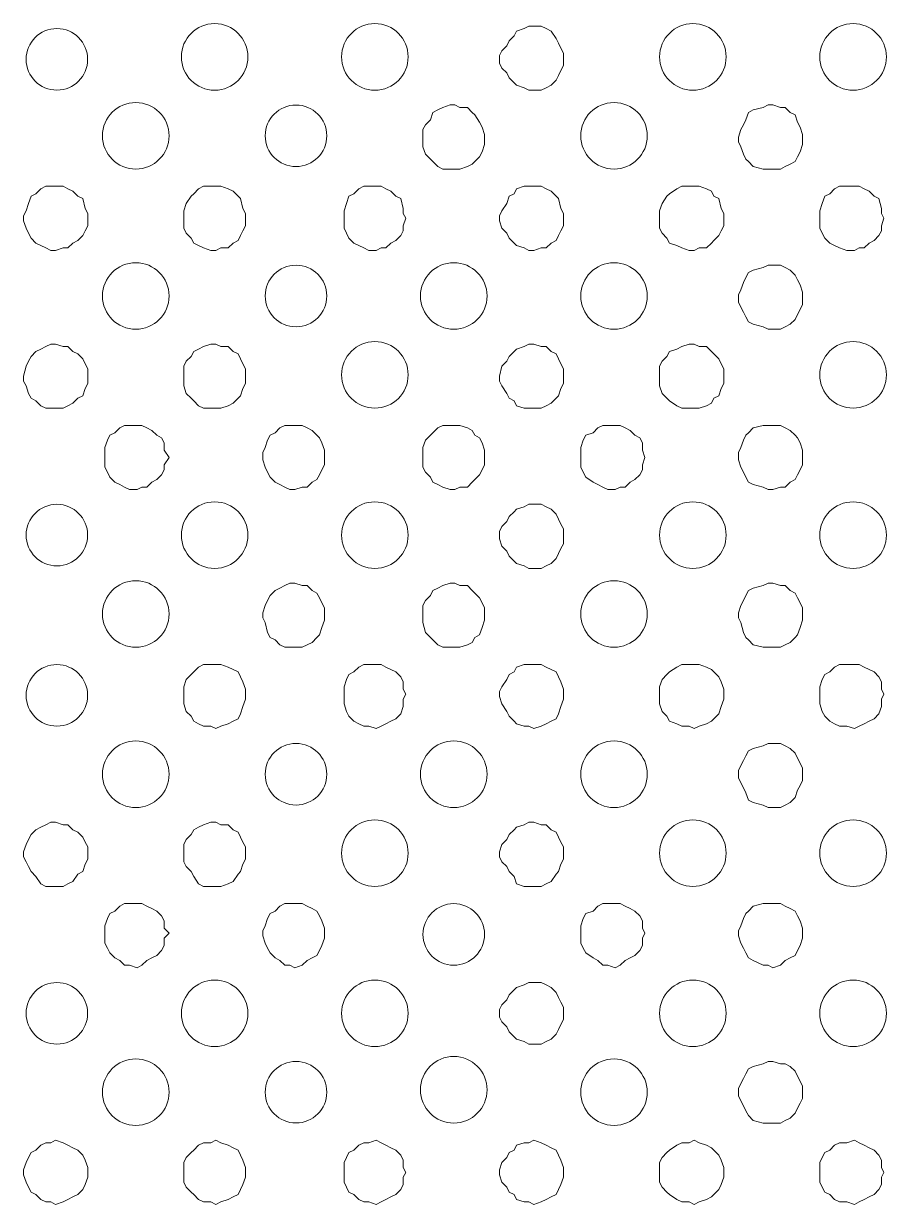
# Model space of a CAD drawing. Header units: inches. Extents: x 0.13 to 4.47, y 0.19 to 3.07.
# Drawn here: x 0.6129 to 0.7754, y 1.0486 to 1.2711 of the extents above; entities that cross this region are included whole.
import ezdxf

# ---------------------------------------------------------------- set-up
doc = ezdxf.new("R2010")
doc.units = ezdxf.units.IN
doc.header["$MEASUREMENT"] = 0
doc.layers.add('PDF_PDF5_PDF12_PDF11_PROYECCION 2', color=7, linetype='Continuous')

msp = doc.modelspace()

# ---------------------------------------------------------------- linework, layer by layer
at = {"layer": 'PDF_PDF5_PDF12_PDF11_PROYECCION 2', "lineweight": 5}
for points in [[(0.71456, 1.2641), (0.71456, 1.26549), (0.71409, 1.26642), (0.71363, 1.26735), (0.71316, 1.26828), (0.71223, 1.26967), (0.71131, 1.27013), (0.71038, 1.2706), (0.70898, 1.2706), (0.70806, 1.2706), (0.70713, 1.27013), (0.70573, 1.26967), (0.70527, 1.26874), (0.70434, 1.26781), (0.70388, 1.26688), (0.70295, 1.26595), (0.70248, 1.26503), (0.70248, 1.26363), (0.70295, 1.2627), (0.70388, 1.26177), (0.70434, 1.26085), (0.70527, 1.25992), (0.70573, 1.25945), (0.70713, 1.25899), (0.70806, 1.25852), (0.70898, 1.25852), (0.71038, 1.25852), (0.71131, 1.25899), (0.71223, 1.25945), (0.71316, 1.26038), (0.71363, 1.26131), (0.71409, 1.26224), (0.71456, 1.26317)], [(0.6997, 1.24924), (0.6997, 1.25016), (0.69923, 1.25156), (0.69877, 1.25249), (0.69784, 1.25388), (0.69737, 1.25434), (0.69645, 1.25527), (0.69505, 1.25527), (0.69412, 1.25574), (0.69319, 1.25574), (0.6918, 1.25527), (0.69087, 1.25481), (0.68994, 1.25434), (0.68948, 1.25295), (0.68855, 1.25202), (0.68809, 1.25109), (0.68809, 1.2497), (0.68809, 1.24877), (0.68809, 1.24784), (0.68855, 1.24645), (0.68948, 1.24552), (0.68994, 1.24506), (0.69087, 1.24413), (0.6918, 1.24366), (0.69319, 1.24366), (0.69412, 1.24366), (0.69505, 1.24366), (0.69645, 1.24413), (0.69737, 1.24459), (0.69784, 1.24506), (0.69877, 1.24599), (0.69923, 1.24691), (0.6997, 1.24831)], [(0.7596, 1.24924), (0.7596, 1.25016), (0.75914, 1.25156), (0.75867, 1.25249), (0.75821, 1.25388), (0.75728, 1.25434), (0.75635, 1.25527), (0.75542, 1.25527), (0.75403, 1.25574), (0.7531, 1.25574), (0.75217, 1.25527), (0.75032, 1.25481), (0.74939, 1.25434), (0.74892, 1.25295), (0.74846, 1.25202), (0.74799, 1.25109), (0.74753, 1.2497), (0.74753, 1.24877), (0.74799, 1.24784), (0.74846, 1.24645), (0.74892, 1.24552), (0.74939, 1.24506), (0.75032, 1.24413), (0.75217, 1.24366), (0.7531, 1.24366), (0.75403, 1.24366), (0.75542, 1.24366), (0.75635, 1.24413), (0.75728, 1.24459), (0.75821, 1.24506), (0.75867, 1.24599), (0.75914, 1.24691), (0.7596, 1.24831)], [(0.62493, 1.23438), (0.62493, 1.2353), (0.62446, 1.23623), (0.624, 1.23809), (0.62307, 1.23855), (0.62214, 1.23948), (0.62121, 1.23995), (0.62028, 1.24041), (0.61889, 1.24041), (0.61796, 1.24041), (0.61703, 1.24041), (0.6161, 1.23995), (0.61518, 1.23902), (0.61425, 1.23855), (0.61378, 1.23716), (0.61332, 1.23577), (0.61285, 1.23484), (0.61285, 1.23391), (0.61332, 1.23252), (0.61378, 1.23159), (0.61425, 1.23066), (0.61518, 1.22973), (0.6161, 1.22927), (0.61703, 1.2288), (0.61796, 1.22834), (0.61889, 1.22834), (0.62028, 1.2288), (0.62121, 1.2288), (0.62214, 1.22973), (0.62307, 1.2302), (0.624, 1.23112), (0.62446, 1.23205), (0.62493, 1.23298)], [(0.65465, 1.23438), (0.65465, 1.2353), (0.65418, 1.23623), (0.65372, 1.23809), (0.65326, 1.23855), (0.65233, 1.23948), (0.6514, 1.23995), (0.65001, 1.24041), (0.64908, 1.24041), (0.64815, 1.24041), (0.64675, 1.24041), (0.64583, 1.23995), (0.6449, 1.23902), (0.64443, 1.23855), (0.6435, 1.23716), (0.64304, 1.23577), (0.64304, 1.23484), (0.64304, 1.23391), (0.64304, 1.23252), (0.6435, 1.23159), (0.64443, 1.23066), (0.6449, 1.22973), (0.64583, 1.22927), (0.64675, 1.2288), (0.64815, 1.22834), (0.64908, 1.22834), (0.65001, 1.2288), (0.6514, 1.2288), (0.65233, 1.22973), (0.65326, 1.2302), (0.65372, 1.23112), (0.65418, 1.23205), (0.65465, 1.23298)], [(0.68484, 1.23438), (0.68437, 1.2353), (0.68437, 1.23623), (0.68391, 1.23809), (0.68298, 1.23855), (0.68205, 1.23948), (0.68112, 1.23995), (0.68019, 1.24041), (0.67926, 1.24041), (0.67787, 1.24041), (0.67694, 1.24041), (0.67601, 1.23995), (0.67508, 1.23902), (0.67415, 1.23855), (0.67369, 1.23716), (0.67323, 1.23577), (0.67323, 1.23484), (0.67323, 1.23391), (0.67323, 1.23252), (0.67369, 1.23159), (0.67415, 1.23066), (0.67508, 1.22973), (0.67601, 1.22927), (0.67694, 1.2288), (0.67787, 1.22834), (0.67926, 1.22834), (0.68019, 1.2288), (0.68112, 1.2288), (0.68205, 1.22973), (0.68298, 1.2302), (0.68391, 1.23112), (0.68437, 1.23205), (0.68437, 1.23298)], [(0.71456, 1.23438), (0.71456, 1.2353), (0.71409, 1.23623), (0.71363, 1.23809), (0.71316, 1.23855), (0.71223, 1.23948), (0.71131, 1.23995), (0.71038, 1.24041), (0.70898, 1.24041), (0.70806, 1.24041), (0.70713, 1.24041), (0.70573, 1.23995), (0.70527, 1.23902), (0.70434, 1.23855), (0.70388, 1.23716), (0.70295, 1.23577), (0.70248, 1.23484), (0.70248, 1.23391), (0.70295, 1.23252), (0.70388, 1.23159), (0.70434, 1.23066), (0.70527, 1.22973), (0.70573, 1.22927), (0.70713, 1.2288), (0.70806, 1.22834), (0.70898, 1.22834), (0.71038, 1.2288), (0.71131, 1.2288), (0.71223, 1.22973), (0.71316, 1.2302), (0.71363, 1.23112), (0.71409, 1.23205), (0.71456, 1.23298)], [(0.74474, 1.23438), (0.74474, 1.2353), (0.74428, 1.23623), (0.74381, 1.23809), (0.74289, 1.23855), (0.74242, 1.23948), (0.74149, 1.23995), (0.7401, 1.24041), (0.73917, 1.24041), (0.73824, 1.24041), (0.73685, 1.24041), (0.73592, 1.23995), (0.73453, 1.23902), (0.73406, 1.23855), (0.73313, 1.23716), (0.73267, 1.23577), (0.73267, 1.23484), (0.73267, 1.23391), (0.73267, 1.23252), (0.73313, 1.23159), (0.73406, 1.23066), (0.73453, 1.22973), (0.73592, 1.22927), (0.73685, 1.2288), (0.73824, 1.22834), (0.73917, 1.22834), (0.7401, 1.2288), (0.74149, 1.2288), (0.74242, 1.22973), (0.74289, 1.2302), (0.74381, 1.23112), (0.74428, 1.23205), (0.74474, 1.23298)], [(0.77493, 1.23438), (0.77446, 1.2353), (0.77446, 1.23623), (0.774, 1.23809), (0.77307, 1.23855), (0.77214, 1.23948), (0.77121, 1.23995), (0.77028, 1.24041), (0.76936, 1.24041), (0.76796, 1.24041), (0.76657, 1.24041), (0.76564, 1.23995), (0.76471, 1.23902), (0.76378, 1.23855), (0.76332, 1.23716), (0.76285, 1.23577), (0.76285, 1.23484), (0.76285, 1.23391), (0.76285, 1.23252), (0.76332, 1.23159), (0.76378, 1.23066), (0.76471, 1.22973), (0.76564, 1.22927), (0.76657, 1.2288), (0.76796, 1.22834), (0.76936, 1.22834), (0.77028, 1.2288), (0.77121, 1.2288), (0.77214, 1.22973), (0.77307, 1.2302), (0.774, 1.23112), (0.77446, 1.23205), (0.77446, 1.23298)], [(0.7596, 1.21905), (0.7596, 1.22044), (0.75914, 1.22184), (0.75867, 1.22277), (0.75821, 1.22369), (0.75728, 1.22462), (0.75635, 1.22509), (0.75542, 1.22555), (0.75403, 1.22555), (0.7531, 1.22555), (0.75217, 1.22509), (0.75032, 1.22462), (0.74939, 1.22416), (0.74892, 1.22323), (0.74846, 1.2223), (0.74799, 1.22091), (0.74753, 1.21998), (0.74753, 1.21859), (0.74799, 1.21766), (0.74846, 1.21673), (0.74892, 1.2158), (0.74939, 1.21487), (0.75032, 1.21441), (0.75217, 1.21394), (0.7531, 1.21348), (0.75403, 1.21348), (0.75542, 1.21348), (0.75635, 1.21394), (0.75728, 1.21441), (0.75821, 1.21533), (0.75867, 1.21626), (0.75914, 1.21719), (0.7596, 1.21812)], [(0.62493, 1.20419), (0.62493, 1.20605), (0.62446, 1.20698), (0.624, 1.2079), (0.62307, 1.20883), (0.62214, 1.2093), (0.62121, 1.21023), (0.62028, 1.21023), (0.61889, 1.21069), (0.61796, 1.21069), (0.61703, 1.21023), (0.6161, 1.20976), (0.61518, 1.2093), (0.61425, 1.20837), (0.61378, 1.20744), (0.61332, 1.20651), (0.61285, 1.20465), (0.61285, 1.20372), (0.61332, 1.2028), (0.61378, 1.2014), (0.61425, 1.20047), (0.61518, 1.20001), (0.6161, 1.19908), (0.61703, 1.19862), (0.61796, 1.19862), (0.61889, 1.19862), (0.62028, 1.19862), (0.62121, 1.19908), (0.62214, 1.19955), (0.62307, 1.20047), (0.624, 1.20094), (0.62446, 1.20233), (0.62493, 1.20326)], [(0.65465, 1.20419), (0.65465, 1.20605), (0.65418, 1.20698), (0.65372, 1.2079), (0.65326, 1.20883), (0.65233, 1.2093), (0.6514, 1.21023), (0.65001, 1.21023), (0.64908, 1.21069), (0.64815, 1.21069), (0.64675, 1.21023), (0.64583, 1.20976), (0.6449, 1.2093), (0.64443, 1.20837), (0.6435, 1.20744), (0.64304, 1.20651), (0.64304, 1.20465), (0.64304, 1.20372), (0.64304, 1.2028), (0.6435, 1.2014), (0.64443, 1.20047), (0.6449, 1.20001), (0.64583, 1.19908), (0.64675, 1.19862), (0.64815, 1.19862), (0.64908, 1.19862), (0.65001, 1.19862), (0.6514, 1.19908), (0.65233, 1.19955), (0.65326, 1.20047), (0.65372, 1.20094), (0.65418, 1.20233), (0.65465, 1.20326)], [(0.71456, 1.20419), (0.71456, 1.20605), (0.71409, 1.20698), (0.71363, 1.2079), (0.71316, 1.20883), (0.71223, 1.2093), (0.71131, 1.21023), (0.71038, 1.21023), (0.70898, 1.21069), (0.70806, 1.21069), (0.70713, 1.21023), (0.70573, 1.20976), (0.70527, 1.2093), (0.70434, 1.20837), (0.70388, 1.20744), (0.70295, 1.20651), (0.70248, 1.20465), (0.70248, 1.20372), (0.70295, 1.2028), (0.70388, 1.2014), (0.70434, 1.20047), (0.70527, 1.20001), (0.70573, 1.19908), (0.70713, 1.19862), (0.70806, 1.19862), (0.70898, 1.19862), (0.71038, 1.19862), (0.71131, 1.19908), (0.71223, 1.19955), (0.71316, 1.20047), (0.71363, 1.20094), (0.71409, 1.20233), (0.71456, 1.20326)], [(0.74474, 1.20419), (0.74474, 1.20605), (0.74428, 1.20698), (0.74381, 1.2079), (0.74289, 1.20883), (0.74242, 1.2093), (0.74149, 1.21023), (0.7401, 1.21023), (0.73917, 1.21069), (0.73824, 1.21069), (0.73685, 1.21023), (0.73592, 1.20976), (0.73453, 1.2093), (0.73406, 1.20837), (0.73313, 1.20744), (0.73267, 1.20651), (0.73267, 1.20465), (0.73267, 1.20372), (0.73267, 1.2028), (0.73313, 1.2014), (0.73406, 1.20047), (0.73453, 1.20001), (0.73592, 1.19908), (0.73685, 1.19862), (0.73824, 1.19862), (0.73917, 1.19862), (0.7401, 1.19862), (0.74149, 1.19908), (0.74242, 1.19955), (0.74289, 1.20047), (0.74381, 1.20094), (0.74428, 1.20233), (0.74474, 1.20326)], [(0.64025, 1.18933), (0.63932, 1.19072), (0.63932, 1.19211), (0.63886, 1.19304), (0.63793, 1.19351), (0.637, 1.19444), (0.63607, 1.1949), (0.63514, 1.19537), (0.63422, 1.19537), (0.63282, 1.19537), (0.63189, 1.19537), (0.63096, 1.1949), (0.63004, 1.19397), (0.62911, 1.19351), (0.62864, 1.19258), (0.62818, 1.19119), (0.62818, 1.19026), (0.62818, 1.18886), (0.62818, 1.18747), (0.62864, 1.18654), (0.62911, 1.18561), (0.63004, 1.18468), (0.63096, 1.18422), (0.63189, 1.18376), (0.63282, 1.18329), (0.63422, 1.18329), (0.63514, 1.18376), (0.63607, 1.18376), (0.637, 1.18468), (0.63793, 1.18515), (0.63886, 1.18608), (0.63932, 1.18701), (0.63932, 1.18794)], [(0.66951, 1.18933), (0.66951, 1.19072), (0.66905, 1.19211), (0.66858, 1.19304), (0.66812, 1.19351), (0.66719, 1.19444), (0.66626, 1.1949), (0.66533, 1.19537), (0.66394, 1.19537), (0.66301, 1.19537), (0.66208, 1.19537), (0.66115, 1.1949), (0.66022, 1.19397), (0.65929, 1.19351), (0.65883, 1.19258), (0.65836, 1.19119), (0.6579, 1.19026), (0.6579, 1.18886), (0.65836, 1.18747), (0.65883, 1.18654), (0.65929, 1.18561), (0.66022, 1.18468), (0.66115, 1.18422), (0.66208, 1.18376), (0.66301, 1.18329), (0.66394, 1.18329), (0.66533, 1.18376), (0.66626, 1.18376), (0.66719, 1.18468), (0.66812, 1.18515), (0.66858, 1.18608), (0.66905, 1.18701), (0.66951, 1.18794)], [(0.6997, 1.18933), (0.6997, 1.19072), (0.69923, 1.19211), (0.69877, 1.19304), (0.69784, 1.19351), (0.69737, 1.19444), (0.69645, 1.1949), (0.69505, 1.19537), (0.69412, 1.19537), (0.69319, 1.19537), (0.6918, 1.19537), (0.69087, 1.1949), (0.68994, 1.19397), (0.68948, 1.19351), (0.68855, 1.19258), (0.68809, 1.19119), (0.68809, 1.19026), (0.68809, 1.18886), (0.68809, 1.18747), (0.68855, 1.18654), (0.68948, 1.18561), (0.68994, 1.18468), (0.69087, 1.18422), (0.6918, 1.18376), (0.69319, 1.18329), (0.69412, 1.18329), (0.69505, 1.18376), (0.69645, 1.18376), (0.69737, 1.18468), (0.69784, 1.18515), (0.69877, 1.18608), (0.69923, 1.18701), (0.6997, 1.18794)], [(0.72988, 1.18933), (0.72942, 1.19072), (0.72942, 1.19211), (0.72895, 1.19304), (0.72802, 1.19351), (0.7271, 1.19444), (0.72617, 1.1949), (0.72524, 1.19537), (0.72431, 1.19537), (0.72292, 1.19537), (0.72199, 1.19537), (0.72106, 1.1949), (0.72013, 1.19397), (0.71874, 1.19351), (0.71827, 1.19258), (0.71781, 1.19119), (0.71781, 1.19026), (0.71781, 1.18886), (0.71781, 1.18747), (0.71827, 1.18654), (0.71874, 1.18561), (0.72013, 1.18468), (0.72106, 1.18422), (0.72199, 1.18376), (0.72292, 1.18329), (0.72431, 1.18329), (0.72524, 1.18376), (0.72617, 1.18376), (0.7271, 1.18468), (0.72802, 1.18515), (0.72895, 1.18608), (0.72942, 1.18701), (0.72942, 1.18794)], [(0.7596, 1.18933), (0.7596, 1.19072), (0.75914, 1.19211), (0.75867, 1.19304), (0.75821, 1.19351), (0.75728, 1.19444), (0.75635, 1.1949), (0.75542, 1.19537), (0.75403, 1.19537), (0.7531, 1.19537), (0.75217, 1.19537), (0.75032, 1.1949), (0.74939, 1.19397), (0.74892, 1.19351), (0.74846, 1.19258), (0.74799, 1.19119), (0.74753, 1.19026), (0.74753, 1.18886), (0.74799, 1.18747), (0.74846, 1.18654), (0.74892, 1.18561), (0.74939, 1.18468), (0.75032, 1.18422), (0.75217, 1.18376), (0.7531, 1.18329), (0.75403, 1.18329), (0.75542, 1.18376), (0.75635, 1.18376), (0.75728, 1.18468), (0.75821, 1.18515), (0.75867, 1.18608), (0.75914, 1.18701), (0.7596, 1.18794)], [(0.71456, 1.17493), (0.71456, 1.17586), (0.71409, 1.17679), (0.71363, 1.17772), (0.71316, 1.17865), (0.71223, 1.17958), (0.71131, 1.18004), (0.71038, 1.1805), (0.70898, 1.1805), (0.70806, 1.1805), (0.70713, 1.18004), (0.70573, 1.17958), (0.70527, 1.17911), (0.70434, 1.17818), (0.70388, 1.17725), (0.70295, 1.17633), (0.70248, 1.1754), (0.70248, 1.174), (0.70295, 1.17261), (0.70388, 1.17168), (0.70434, 1.17075), (0.70527, 1.16982), (0.70573, 1.16936), (0.70713, 1.16889), (0.70806, 1.16843), (0.70898, 1.16843), (0.71038, 1.16843), (0.71131, 1.16889), (0.71223, 1.16936), (0.71316, 1.17029), (0.71363, 1.17122), (0.71409, 1.17215), (0.71456, 1.17307)], [(0.66951, 1.15961), (0.66951, 1.161), (0.66905, 1.16193), (0.66858, 1.16286), (0.66812, 1.16379), (0.66719, 1.16425), (0.66626, 1.16518), (0.66533, 1.16518), (0.66394, 1.16564), (0.66301, 1.16564), (0.66208, 1.16518), (0.66115, 1.16472), (0.66022, 1.16425), (0.65929, 1.16332), (0.65883, 1.16239), (0.65836, 1.16146), (0.6579, 1.16007), (0.6579, 1.15914), (0.65836, 1.15821), (0.65883, 1.15636), (0.65929, 1.15543), (0.66022, 1.15496), (0.66115, 1.15403), (0.66208, 1.15357), (0.66301, 1.15357), (0.66394, 1.15357), (0.66533, 1.15357), (0.66626, 1.15403), (0.66719, 1.1545), (0.66812, 1.15543), (0.66858, 1.15589), (0.66905, 1.15728), (0.66951, 1.15868)], [(0.6997, 1.15961), (0.6997, 1.161), (0.69923, 1.16193), (0.69877, 1.16286), (0.69784, 1.16379), (0.69737, 1.16425), (0.69645, 1.16518), (0.69505, 1.16518), (0.69412, 1.16564), (0.69319, 1.16564), (0.6918, 1.16518), (0.69087, 1.16472), (0.68994, 1.16425), (0.68948, 1.16332), (0.68855, 1.16239), (0.68809, 1.16146), (0.68809, 1.16007), (0.68809, 1.15914), (0.68809, 1.15821), (0.68855, 1.15636), (0.68948, 1.15543), (0.68994, 1.15496), (0.69087, 1.15403), (0.6918, 1.15357), (0.69319, 1.15357), (0.69412, 1.15357), (0.69505, 1.15357), (0.69645, 1.15403), (0.69737, 1.1545), (0.69784, 1.15543), (0.69877, 1.15589), (0.69923, 1.15728), (0.6997, 1.15868)], [(0.7596, 1.15961), (0.7596, 1.161), (0.75914, 1.16193), (0.75867, 1.16286), (0.75821, 1.16379), (0.75728, 1.16425), (0.75635, 1.16518), (0.75542, 1.16518), (0.75403, 1.16564), (0.7531, 1.16564), (0.75217, 1.16518), (0.75032, 1.16472), (0.74939, 1.16425), (0.74892, 1.16332), (0.74846, 1.16239), (0.74799, 1.16146), (0.74753, 1.16007), (0.74753, 1.15914), (0.74799, 1.15821), (0.74846, 1.15636), (0.74892, 1.15543), (0.74939, 1.15496), (0.75032, 1.15403), (0.75217, 1.15357), (0.7531, 1.15357), (0.75403, 1.15357), (0.75542, 1.15357), (0.75635, 1.15403), (0.75728, 1.1545), (0.75821, 1.15543), (0.75867, 1.15589), (0.75914, 1.15728), (0.7596, 1.15868)], [(0.65465, 1.14475), (0.65465, 1.14567), (0.65418, 1.14707), (0.65372, 1.148), (0.65326, 1.14893), (0.65233, 1.14939), (0.6514, 1.14985), (0.65001, 1.15032), (0.64908, 1.15032), (0.64815, 1.15032), (0.64675, 1.15032), (0.64583, 1.14985), (0.6449, 1.14893), (0.64443, 1.14846), (0.6435, 1.14753), (0.64304, 1.14614), (0.64304, 1.14521), (0.64304, 1.14428), (0.64304, 1.14289), (0.6435, 1.1415), (0.64443, 1.14057), (0.6449, 1.13964), (0.64583, 1.13917), (0.64675, 1.13871), (0.64815, 1.13871), (0.64908, 1.13824), (0.65001, 1.13871), (0.6514, 1.13917), (0.65233, 1.13964), (0.65326, 1.1401), (0.65372, 1.14103), (0.65418, 1.14242), (0.65465, 1.14382)], [(0.68484, 1.14475), (0.68437, 1.14567), (0.68437, 1.14707), (0.68391, 1.148), (0.68298, 1.14893), (0.68205, 1.14939), (0.68112, 1.14985), (0.68019, 1.15032), (0.67926, 1.15032), (0.67787, 1.15032), (0.67694, 1.15032), (0.67601, 1.14985), (0.67508, 1.14893), (0.67415, 1.14846), (0.67369, 1.14753), (0.67323, 1.14614), (0.67323, 1.14521), (0.67323, 1.14428), (0.67323, 1.14289), (0.67369, 1.1415), (0.67415, 1.14057), (0.67508, 1.13964), (0.67601, 1.13917), (0.67694, 1.13871), (0.67787, 1.13871), (0.67926, 1.13824), (0.68019, 1.13871), (0.68112, 1.13917), (0.68205, 1.13964), (0.68298, 1.1401), (0.68391, 1.14103), (0.68437, 1.14242), (0.68437, 1.14382)], [(0.71456, 1.14475), (0.71456, 1.14567), (0.71409, 1.14707), (0.71363, 1.148), (0.71316, 1.14893), (0.71223, 1.14939), (0.71131, 1.14985), (0.71038, 1.15032), (0.70898, 1.15032), (0.70806, 1.15032), (0.70713, 1.15032), (0.70573, 1.14985), (0.70527, 1.14893), (0.70434, 1.14846), (0.70388, 1.14753), (0.70295, 1.14614), (0.70248, 1.14521), (0.70248, 1.14428), (0.70295, 1.14289), (0.70388, 1.1415), (0.70434, 1.14057), (0.70527, 1.13964), (0.70573, 1.13917), (0.70713, 1.13871), (0.70806, 1.13871), (0.70898, 1.13824), (0.71038, 1.13871), (0.71131, 1.13917), (0.71223, 1.13964), (0.71316, 1.1401), (0.71363, 1.14103), (0.71409, 1.14242), (0.71456, 1.14382)], [(0.74474, 1.14475), (0.74474, 1.14567), (0.74428, 1.14707), (0.74381, 1.148), (0.74289, 1.14893), (0.74242, 1.14939), (0.74149, 1.14985), (0.7401, 1.15032), (0.73917, 1.15032), (0.73824, 1.15032), (0.73685, 1.15032), (0.73592, 1.14985), (0.73453, 1.14893), (0.73406, 1.14846), (0.73313, 1.14753), (0.73267, 1.14614), (0.73267, 1.14521), (0.73267, 1.14428), (0.73267, 1.14289), (0.73313, 1.1415), (0.73406, 1.14057), (0.73453, 1.13964), (0.73592, 1.13917), (0.73685, 1.13871), (0.73824, 1.13871), (0.73917, 1.13824), (0.7401, 1.13871), (0.74149, 1.13917), (0.74242, 1.13964), (0.74289, 1.1401), (0.74381, 1.14103), (0.74428, 1.14242), (0.74474, 1.14382)], [(0.77493, 1.14475), (0.77446, 1.14567), (0.77446, 1.14707), (0.774, 1.148), (0.77307, 1.14893), (0.77214, 1.14939), (0.77121, 1.14985), (0.77028, 1.15032), (0.76936, 1.15032), (0.76796, 1.15032), (0.76657, 1.15032), (0.76564, 1.14985), (0.76471, 1.14893), (0.76378, 1.14846), (0.76332, 1.14753), (0.76285, 1.14614), (0.76285, 1.14521), (0.76285, 1.14428), (0.76285, 1.14289), (0.76332, 1.1415), (0.76378, 1.14057), (0.76471, 1.13964), (0.76564, 1.13917), (0.76657, 1.13871), (0.76796, 1.13871), (0.76936, 1.13824), (0.77028, 1.13871), (0.77121, 1.13917), (0.77214, 1.13964), (0.77307, 1.1401), (0.774, 1.14103), (0.77446, 1.14242), (0.77446, 1.14382)], [(0.7596, 1.12989), (0.7596, 1.13081), (0.75914, 1.13174), (0.75867, 1.13267), (0.75821, 1.1336), (0.75728, 1.13453), (0.75635, 1.13499), (0.75542, 1.13546), (0.75403, 1.13546), (0.7531, 1.13546), (0.75217, 1.13499), (0.75032, 1.13453), (0.74939, 1.13406), (0.74892, 1.13314), (0.74846, 1.13221), (0.74799, 1.13128), (0.74753, 1.13035), (0.74753, 1.12896), (0.74799, 1.12803), (0.74846, 1.1271), (0.74892, 1.12617), (0.74939, 1.12478), (0.75032, 1.12431), (0.75217, 1.12385), (0.7531, 1.12338), (0.75403, 1.12338), (0.75542, 1.12338), (0.75635, 1.12385), (0.75728, 1.12431), (0.75821, 1.12524), (0.75867, 1.12663), (0.75914, 1.12756), (0.7596, 1.12849)], [(0.62493, 1.11456), (0.62493, 1.11595), (0.62446, 1.11688), (0.624, 1.11781), (0.62307, 1.11874), (0.62214, 1.1192), (0.62121, 1.12013), (0.62028, 1.12013), (0.61889, 1.1206), (0.61796, 1.1206), (0.61703, 1.12013), (0.6161, 1.11967), (0.61518, 1.1192), (0.61425, 1.11828), (0.61378, 1.11735), (0.61332, 1.11642), (0.61285, 1.11502), (0.61285, 1.1141), (0.61332, 1.11317), (0.61378, 1.11224), (0.61425, 1.11131), (0.61518, 1.11038), (0.6161, 1.10899), (0.61703, 1.10852), (0.61796, 1.10852), (0.61889, 1.10852), (0.62028, 1.10852), (0.62121, 1.10899), (0.62214, 1.10945), (0.62307, 1.11084), (0.624, 1.11131), (0.62446, 1.1127), (0.62493, 1.11363)], [(0.65465, 1.11456), (0.65465, 1.11595), (0.65418, 1.11688), (0.65372, 1.11781), (0.65326, 1.11874), (0.65233, 1.1192), (0.6514, 1.12013), (0.65001, 1.12013), (0.64908, 1.1206), (0.64815, 1.1206), (0.64675, 1.12013), (0.64583, 1.11967), (0.6449, 1.1192), (0.64443, 1.11828), (0.6435, 1.11735), (0.64304, 1.11642), (0.64304, 1.11502), (0.64304, 1.1141), (0.64304, 1.11317), (0.6435, 1.11224), (0.64443, 1.11131), (0.6449, 1.11038), (0.64583, 1.10899), (0.64675, 1.10852), (0.64815, 1.10852), (0.64908, 1.10852), (0.65001, 1.10852), (0.6514, 1.10899), (0.65233, 1.10945), (0.65326, 1.11084), (0.65372, 1.11131), (0.65418, 1.1127), (0.65465, 1.11363)], [(0.71456, 1.11456), (0.71456, 1.11595), (0.71409, 1.11688), (0.71363, 1.11781), (0.71316, 1.11874), (0.71223, 1.1192), (0.71131, 1.12013), (0.71038, 1.12013), (0.70898, 1.1206), (0.70806, 1.1206), (0.70713, 1.12013), (0.70573, 1.11967), (0.70527, 1.1192), (0.70434, 1.11828), (0.70388, 1.11735), (0.70295, 1.11642), (0.70248, 1.11502), (0.70248, 1.1141), (0.70295, 1.11317), (0.70388, 1.11224), (0.70434, 1.11131), (0.70527, 1.11038), (0.70573, 1.10899), (0.70713, 1.10852), (0.70806, 1.10852), (0.70898, 1.10852), (0.71038, 1.10852), (0.71131, 1.10899), (0.71223, 1.10945), (0.71316, 1.11084), (0.71363, 1.11131), (0.71409, 1.1127), (0.71456, 1.11363)], [(0.64025, 1.0997), (0.63932, 1.10063), (0.63932, 1.10202), (0.63886, 1.10295), (0.63793, 1.10388), (0.637, 1.10434), (0.63607, 1.10481), (0.63514, 1.10527), (0.63422, 1.10527), (0.63282, 1.10527), (0.63189, 1.10527), (0.63096, 1.10481), (0.63004, 1.10388), (0.62911, 1.10341), (0.62864, 1.10249), (0.62818, 1.10109), (0.62818, 1.10016), (0.62818, 1.09923), (0.62818, 1.09784), (0.62864, 1.09691), (0.62911, 1.09598), (0.63004, 1.09506), (0.63096, 1.09459), (0.63189, 1.09366), (0.63282, 1.09366), (0.63422, 1.0932), (0.63514, 1.09366), (0.63607, 1.09459), (0.637, 1.09506), (0.63793, 1.09552), (0.63886, 1.09645), (0.63932, 1.09738), (0.63932, 1.09877)], [(0.66951, 1.0997), (0.66951, 1.10063), (0.66905, 1.10202), (0.66858, 1.10295), (0.66812, 1.10388), (0.66719, 1.10434), (0.66626, 1.10481), (0.66533, 1.10527), (0.66394, 1.10527), (0.66301, 1.10527), (0.66208, 1.10527), (0.66115, 1.10481), (0.66022, 1.10388), (0.65929, 1.10341), (0.65883, 1.10249), (0.65836, 1.10109), (0.6579, 1.10016), (0.6579, 1.09923), (0.65836, 1.09784), (0.65883, 1.09691), (0.65929, 1.09598), (0.66022, 1.09506), (0.66115, 1.09459), (0.66208, 1.09366), (0.66301, 1.09366), (0.66394, 1.0932), (0.66533, 1.09366), (0.66626, 1.09459), (0.66719, 1.09506), (0.66812, 1.09552), (0.66858, 1.09645), (0.66905, 1.09738), (0.66951, 1.09877)], [(0.72988, 1.0997), (0.72942, 1.10063), (0.72942, 1.10202), (0.72895, 1.10295), (0.72802, 1.10388), (0.7271, 1.10434), (0.72617, 1.10481), (0.72524, 1.10527), (0.72431, 1.10527), (0.72292, 1.10527), (0.72199, 1.10527), (0.72106, 1.10481), (0.72013, 1.10388), (0.71874, 1.10341), (0.71827, 1.10249), (0.71781, 1.10109), (0.71781, 1.10016), (0.71781, 1.09923), (0.71781, 1.09784), (0.71827, 1.09691), (0.71874, 1.09598), (0.72013, 1.09506), (0.72106, 1.09459), (0.72199, 1.09366), (0.72292, 1.09366), (0.72431, 1.0932), (0.72524, 1.09366), (0.72617, 1.09459), (0.7271, 1.09506), (0.72802, 1.09552), (0.72895, 1.09645), (0.72942, 1.09738), (0.72942, 1.09877)], [(0.7596, 1.0997), (0.7596, 1.10063), (0.75914, 1.10202), (0.75867, 1.10295), (0.75821, 1.10388), (0.75728, 1.10434), (0.75635, 1.10481), (0.75542, 1.10527), (0.75403, 1.10527), (0.7531, 1.10527), (0.75217, 1.10527), (0.75032, 1.10481), (0.74939, 1.10388), (0.74892, 1.10341), (0.74846, 1.10249), (0.74799, 1.10109), (0.74753, 1.10016), (0.74753, 1.09923), (0.74799, 1.09784), (0.74846, 1.09691), (0.74892, 1.09598), (0.74939, 1.09506), (0.75032, 1.09459), (0.75217, 1.09366), (0.7531, 1.09366), (0.75403, 1.0932), (0.75542, 1.09366), (0.75635, 1.09459), (0.75728, 1.09506), (0.75821, 1.09552), (0.75867, 1.09645), (0.75914, 1.09738), (0.7596, 1.09877)], [(0.71456, 1.08484), (0.71456, 1.08577), (0.71409, 1.0867), (0.71363, 1.08762), (0.71316, 1.08855), (0.71223, 1.08948), (0.71131, 1.08995), (0.71038, 1.09041), (0.70898, 1.09041), (0.70806, 1.09041), (0.70713, 1.08995), (0.70573, 1.08948), (0.70527, 1.08902), (0.70434, 1.08809), (0.70388, 1.08716), (0.70295, 1.08623), (0.70248, 1.0853), (0.70248, 1.08391), (0.70295, 1.08298), (0.70388, 1.08205), (0.70434, 1.08112), (0.70527, 1.08019), (0.70573, 1.07973), (0.70713, 1.07927), (0.70806, 1.0788), (0.70898, 1.0788), (0.71038, 1.0788), (0.71131, 1.07927), (0.71223, 1.07973), (0.71316, 1.08066), (0.71363, 1.08159), (0.71409, 1.08252), (0.71456, 1.08345)], [(0.7596, 1.06951), (0.7596, 1.07091), (0.75914, 1.07184), (0.75867, 1.07276), (0.75821, 1.07369), (0.75728, 1.07462), (0.75635, 1.07509), (0.75542, 1.07509), (0.75403, 1.07555), (0.7531, 1.07555), (0.75217, 1.07509), (0.75032, 1.07462), (0.74939, 1.07416), (0.74892, 1.07323), (0.74846, 1.0723), (0.74799, 1.07137), (0.74753, 1.07044), (0.74753, 1.06905), (0.74799, 1.06812), (0.74846, 1.06719), (0.74892, 1.06626), (0.74939, 1.06533), (0.75032, 1.0644), (0.75217, 1.06394), (0.7531, 1.06394), (0.75403, 1.06394), (0.75542, 1.06394), (0.75635, 1.0644), (0.75728, 1.06487), (0.75821, 1.0658), (0.75867, 1.06673), (0.75914, 1.06766), (0.7596, 1.06858)], [(0.62493, 1.05465), (0.62493, 1.05558), (0.62446, 1.05697), (0.624, 1.0579), (0.62307, 1.05883), (0.62214, 1.0593), (0.62121, 1.05976), (0.62028, 1.06023), (0.61889, 1.06069), (0.61796, 1.06023), (0.61703, 1.06023), (0.6161, 1.05976), (0.61518, 1.05883), (0.61425, 1.05837), (0.61378, 1.05744), (0.61332, 1.05651), (0.61285, 1.05512), (0.61285, 1.05419), (0.61332, 1.05279), (0.61378, 1.05187), (0.61425, 1.05094), (0.61518, 1.05047), (0.6161, 1.04954), (0.61703, 1.04908), (0.61796, 1.04908), (0.61889, 1.04862), (0.62028, 1.04908), (0.62121, 1.04954), (0.62214, 1.05001), (0.62307, 1.05047), (0.624, 1.0514), (0.62446, 1.05233), (0.62493, 1.05372)], [(0.65465, 1.05465), (0.65465, 1.05558), (0.65418, 1.05697), (0.65372, 1.0579), (0.65326, 1.05883), (0.65233, 1.0593), (0.6514, 1.05976), (0.65001, 1.06023), (0.64908, 1.06069), (0.64815, 1.06023), (0.64675, 1.06023), (0.64583, 1.05976), (0.6449, 1.05883), (0.64443, 1.05837), (0.6435, 1.05744), (0.64304, 1.05651), (0.64304, 1.05512), (0.64304, 1.05419), (0.64304, 1.05279), (0.6435, 1.05187), (0.64443, 1.05094), (0.6449, 1.05047), (0.64583, 1.04954), (0.64675, 1.04908), (0.64815, 1.04908), (0.64908, 1.04862), (0.65001, 1.04908), (0.6514, 1.04954), (0.65233, 1.05001), (0.65326, 1.05047), (0.65372, 1.0514), (0.65418, 1.05233), (0.65465, 1.05372)], [(0.68484, 1.05465), (0.68437, 1.05558), (0.68437, 1.05697), (0.68391, 1.0579), (0.68298, 1.05883), (0.68205, 1.0593), (0.68112, 1.05976), (0.68019, 1.06023), (0.67926, 1.06069), (0.67787, 1.06023), (0.67694, 1.06023), (0.67601, 1.05976), (0.67508, 1.05883), (0.67415, 1.05837), (0.67369, 1.05744), (0.67323, 1.05651), (0.67323, 1.05512), (0.67323, 1.05419), (0.67323, 1.05279), (0.67369, 1.05187), (0.67415, 1.05094), (0.67508, 1.05047), (0.67601, 1.04954), (0.67694, 1.04908), (0.67787, 1.04908), (0.67926, 1.04862), (0.68019, 1.04908), (0.68112, 1.04954), (0.68205, 1.05001), (0.68298, 1.05047), (0.68391, 1.0514), (0.68437, 1.05233), (0.68437, 1.05372)], [(0.71456, 1.05465), (0.71456, 1.05558), (0.71409, 1.05697), (0.71363, 1.0579), (0.71316, 1.05883), (0.71223, 1.0593), (0.71131, 1.05976), (0.71038, 1.06023), (0.70898, 1.06069), (0.70806, 1.06023), (0.70713, 1.06023), (0.70573, 1.05976), (0.70527, 1.05883), (0.70434, 1.05837), (0.70388, 1.05744), (0.70295, 1.05651), (0.70248, 1.05512), (0.70248, 1.05419), (0.70295, 1.05279), (0.70388, 1.05187), (0.70434, 1.05094), (0.70527, 1.05047), (0.70573, 1.04954), (0.70713, 1.04908), (0.70806, 1.04908), (0.70898, 1.04862), (0.71038, 1.04908), (0.71131, 1.04954), (0.71223, 1.05001), (0.71316, 1.05047), (0.71363, 1.0514), (0.71409, 1.05233), (0.71456, 1.05372)], [(0.74474, 1.05465), (0.74474, 1.05558), (0.74428, 1.05697), (0.74381, 1.0579), (0.74289, 1.05883), (0.74242, 1.0593), (0.74149, 1.05976), (0.7401, 1.06023), (0.73917, 1.06069), (0.73824, 1.06023), (0.73685, 1.06023), (0.73592, 1.05976), (0.73453, 1.05883), (0.73406, 1.05837), (0.73313, 1.05744), (0.73267, 1.05651), (0.73267, 1.05512), (0.73267, 1.05419), (0.73267, 1.05279), (0.73313, 1.05187), (0.73406, 1.05094), (0.73453, 1.05047), (0.73592, 1.04954), (0.73685, 1.04908), (0.73824, 1.04908), (0.73917, 1.04862), (0.7401, 1.04908), (0.74149, 1.04954), (0.74242, 1.05001), (0.74289, 1.05047), (0.74381, 1.0514), (0.74428, 1.05233), (0.74474, 1.05372)], [(0.77493, 1.05465), (0.77446, 1.05558), (0.77446, 1.05697), (0.774, 1.0579), (0.77307, 1.05883), (0.77214, 1.0593), (0.77121, 1.05976), (0.77028, 1.06023), (0.76936, 1.06069), (0.76796, 1.06023), (0.76657, 1.06023), (0.76564, 1.05976), (0.76471, 1.05883), (0.76378, 1.05837), (0.76332, 1.05744), (0.76285, 1.05651), (0.76285, 1.05512), (0.76285, 1.05419), (0.76285, 1.05279), (0.76332, 1.05187), (0.76378, 1.05094), (0.76471, 1.05047), (0.76564, 1.04954), (0.76657, 1.04908), (0.76796, 1.04908), (0.76936, 1.04862), (0.77028, 1.04908), (0.77121, 1.04954), (0.77214, 1.05001), (0.77307, 1.05047), (0.774, 1.0514), (0.77446, 1.05233), (0.77446, 1.05372)]]:
    msp.add_lwpolyline(points, close=True, dxfattribs=at)
for centre, radius in [((0.64884, 1.26479), 0.00627), ((0.67903, 1.26479), 0.00627), ((0.73894, 1.26479), 0.00627), ((0.76912, 1.26479), 0.00627), ((0.61912, 1.26433), 0.0058), ((0.63398, 1.24993), 0.00627), ((0.66417, 1.24993), 0.0058), ((0.72408, 1.24993), 0.00627), ((0.63398, 1.21975), 0.00627), ((0.69389, 1.21975), 0.00627), ((0.72408, 1.21975), 0.00627), ((0.66417, 1.21975), 0.0058), ((0.67903, 1.20489), 0.00627), ((0.76912, 1.20489), 0.00627), ((0.61912, 1.1747), 0.0058), ((0.64884, 1.1747), 0.00627), ((0.67903, 1.1747), 0.00627), ((0.73894, 1.1747), 0.00627), ((0.76912, 1.1747), 0.00627), ((0.63398, 1.15984), 0.00627), ((0.72408, 1.15984), 0.00627), ((0.61912, 1.14451), 0.0058), ((0.63398, 1.12965), 0.00627), ((0.66417, 1.12965), 0.0058), ((0.69389, 1.12965), 0.00627), ((0.72408, 1.12965), 0.00627), ((0.67903, 1.11479), 0.00627), ((0.73894, 1.11479), 0.00627), ((0.76912, 1.11479), 0.00627), ((0.69389, 1.09947), 0.0058), ((0.61912, 1.08461), 0.0058), ((0.64884, 1.08461), 0.00627), ((0.67903, 1.08461), 0.00627), ((0.73894, 1.08461), 0.00627), ((0.76912, 1.08461), 0.00627), ((0.63398, 1.06975), 0.00627), ((0.66417, 1.06975), 0.0058), ((0.69389, 1.07021), 0.00627), ((0.72408, 1.06975), 0.00627)]:
    msp.add_circle(centre, radius, dxfattribs=at)

doc.saveas('drawing.dxf')
